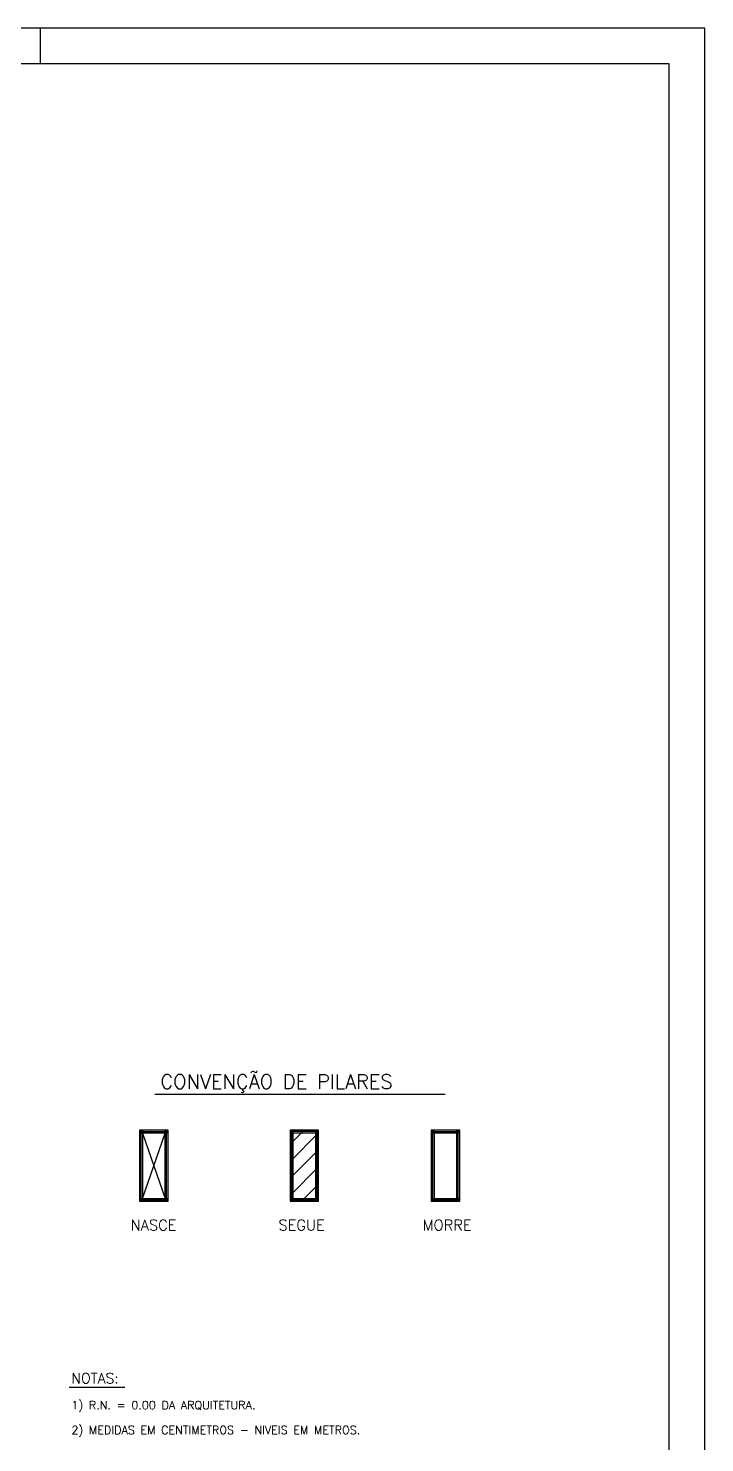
# Model space of a CAD drawing. Extents: x 715 to 5965, y 191 to 4191.
# Drawn here: x 5014 to 5965, y 2201 to 4191 of the extents above; entities that cross this region are included whole.
import ezdxf

# ---------------------------------------------------------------- set-up
doc = ezdxf.new("R2010")
doc.units = 0
doc.header["$MEASUREMENT"] = 0
for name, color, linetype in [('1', 1, 'CONTINUOUS'), ('2', 2, 'CONTINUOUS'), ('3', 3, 'CONTINUOUS'), ('6', 6, 'CONTINUOUS')]:
    doc.layers.add(name, color=color, linetype=linetype)
doc.styles.get("Standard").update_dxf_attribs({"font": 'ROMANS.SHX'})

msp = doc.modelspace()

# ---------------------------------------------------------------- linework, layer by layer
at = {"layer": '1', "linetype": 'Continuous'}
for p, q in [((5210.602291, 2640.331836), (5170.47015, 2640.331836)), ((5170.47015, 2640.331836), (5170.47015, 2540.510364)), ((5210.602291, 2638.300128), (5170.47015, 2638.300128)), ((5210.602291, 2636.522479), (5170.47015, 2636.522479)), ((5172.501094, 2640.331836), (5172.501094, 2540.510364)), ((5174.533565, 2640.331836), (5174.533565, 2540.510364)), ((5174.533565, 2544.319721), (5206.537349, 2636.522479)), ((5174.533565, 2636.522479), (5206.537349, 2544.319721)), ((5206.537349, 2540.510364), (5206.537349, 2640.331836)), ((5208.56982, 2540.510364), (5208.56982, 2640.331836)), ((5210.602291, 2540.510364), (5210.602291, 2640.331836)), ((5422.215755, 2640.585895), (5382.083614, 2640.585895)), ((5382.083614, 2640.585895), (5382.083614, 2540.510364)), ((5382.083614, 2620.773883), (5401.895626, 2640.585895)), ((5422.215755, 2638.554187), (5382.083614, 2638.554187)), ((5422.215755, 2636.775775), (5382.083614, 2596.644397)), ((5422.215755, 2636.521717), (5382.083614, 2636.521717)), ((5384.114559, 2640.585895), (5384.114559, 2540.510364)), ((5386.147029, 2640.585895), (5386.147029, 2540.510364)), ((5418.150814, 2540.510364), (5418.150814, 2640.585895)), ((5420.183284, 2540.510364), (5420.183284, 2640.585895)), ((5422.215755, 2540.510364), (5422.215755, 2640.585895)), ((5620.702083, 2640.331836), (5580.569942, 2640.331836)), ((5580.569942, 2640.331836), (5580.569942, 2540.510364)), ((5620.702083, 2638.300128), (5580.569942, 2638.300128)), ((5620.702083, 2636.522479), (5580.569942, 2636.522479)), ((5582.602413, 2640.331836), (5582.602413, 2540.510364)), ((5584.634883, 2640.331836), (5584.634883, 2540.510364)), ((5616.638668, 2540.510364), (5616.638668, 2640.331836)), ((5618.669612, 2540.510364), (5618.669612, 2640.331836)), ((5620.702083, 2540.510364), (5620.702083, 2640.331836)), ((5382.083614, 2572.768207), (5422.215755, 2612.646289)), ((5422.215755, 2588.770099), (5382.083614, 2548.637958)), ((5398.085506, 2540.510364), (5422.215755, 2564.63985)), ((5170.47015, 2544.319721), (5210.602291, 2544.319721)), ((5170.47015, 2542.288013), (5210.602291, 2542.288013)), ((5170.47015, 2540.510364), (5210.602291, 2540.510364)), ((5382.083614, 2544.57378), (5422.215755, 2544.57378)), ((5382.083614, 2542.542072), (5422.215755, 2542.542072)), ((5382.083614, 2540.510364), (5422.215755, 2540.510364)), ((5580.569942, 2544.319721), (5620.702083, 2544.319721)), ((5580.569942, 2542.288013), (5620.702083, 2542.288013)), ((5580.569942, 2540.510364), (5620.702083, 2540.510364))]:
    msp.add_line(p, q, dxfattribs=at)
msp.add_lwpolyline([(715.34658, 190.908516), (5965.096797, 190.910592), (5965.096797, 4190.910592), (715.34658, 4190.908516), (715.34658, 190.908516)], dxfattribs=at)
at = {"layer": '3', "linetype": 'Continuous'}
for p, q in [((5030.612688, 4190.910592), (5030.612688, 4140.911092)), ((5030.612688, 4190.910592), (5030.612688, 4140.911092)), ((5030.612688, 4190.910592), (5030.612688, 4140.911092)), ((5071.771998, 2278.765527), (5150.081556, 2278.765527))]:
    msp.add_line(p, q, dxfattribs=at)
at = {"layer": '6', "linetype": 'Continuous'}
msp.add_line((5192.21536, 2691.172198), (5600.168715, 2691.172198), dxfattribs=at)
msp.add_lwpolyline([(865.349047, 240.910092), (5915.101203, 240.912167), (5915.101203, 4140.911092), (865.349047, 4140.909016), (865.349047, 240.910092)], dxfattribs=at)

# ---------------------------------------------------------------- texts
at = {"layer": '2', "linetype": 'Continuous'}
for s, p in [('NASCE', (5158.129991, 2499.425891)), ('SEGUE', (5365.915025, 2499.425891)), ('MORRE', (5568.554795, 2499.425891))]:
    msp.add_text(s, height=15.000001, dxfattribs=at).set_placement(p)
at = {"layer": '3', "linetype": 'Continuous'}
for s, height, p in [('CONVENÇÃO DE PILARES', 20, (5199.779913, 2698.9106)), ('NOTAS:', 14.374909, (5074.718106, 2284.315215)), ('1) R.N. = 0.00 DA ARQUITETURA.', 11.499926, (5074.718106, 2247.943703)), ('2) MEDIDAS EM CENTIMETROS - NIVEIS EM METROS.', 11.499926, (5074.718106, 2212.942299))]:
    msp.add_text(s, height=height, dxfattribs=at).set_placement(p)

doc.saveas('drawing.dxf')
